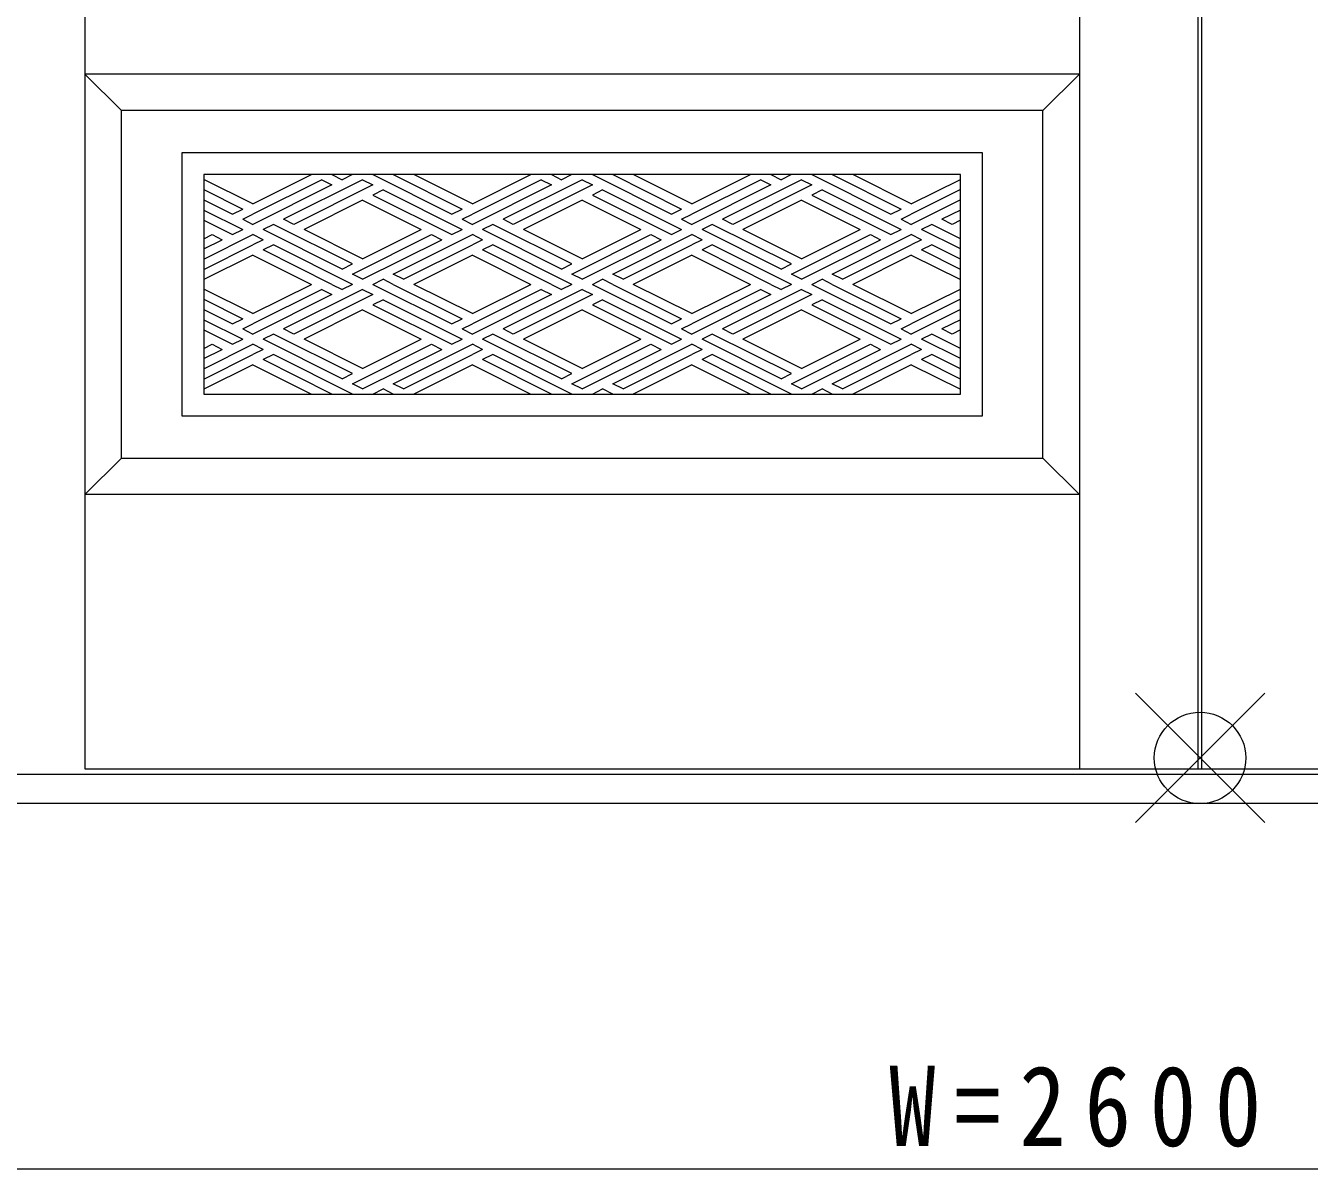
# Model space of a CAD drawing. Units: millimetres, scale not verified. Extents: x -13750 to 13750, y -10000 to 10000.
# Drawn here: x 5858 to 6560, y -1498 to -873 of the extents above; entities that cross this region are included whole.
import ezdxf

# ---------------------------------------------------------------- set-up
doc = ezdxf.new("R2010")
doc.units = ezdxf.units.MM
doc.header["$LTSCALE"] = 50
for name, color, linetype, lineweight in [('0-2_YKK_IN', 1, 'Continuous', 18), ('0-3_YKK_A1', 4, 'Continuous', 18), ('0-6_YKK_A2', 3, 'Continuous', 18), ('0-7_YKK_N1', 2, 'Continuous', 18)]:
    doc.layers.add(name, color=color, linetype=linetype, lineweight=lineweight)
doc.styles.add('ＭＳ ゴシック', font='')
doc.styles.get('ＭＳ ゴシック').set_extended_font_data('MS Gothic')

msp = doc.modelspace()

# ---------------------------------------------------------------- linework, layer by layer
at = {"layer": '0-2_YKK_IN'}
for p, q in [((6464.64, -1237.64), (6535.36, -1308.36)), ((6464.64, -1308.36), (6535.36, -1237.64))]:
    msp.add_line(p, q, dxfattribs=at)
msp.add_circle((6500, -1273), 25, dxfattribs=at)
at = {"layer": '0-3_YKK_A1'}
for p, q in [((5890.25, 617), (5890.25, -1279)), ((6434, 617), (6434, -1279)), ((6499, -1279), (6499, 617)), ((6501, -1279), (6501, 617)), ((6434, -899), (5890.25, -899)), ((5910.25, -919), (5890.25, -899)), ((6434, -899), (6414, -919)), ((6414, -919), (5910.25, -919)), ((6414, -1109), (6414, -919)), ((6381, -942), (5943.25, -942)), ((5943.25, -942), (5943.25, -1086)), ((6381, -1086), (6381, -942)), ((5955.25, -954), (5955.25, -1074)), ((5982.13, -970.03), (6014.17, -954)), ((6025.35, -954), (6030.94, -956.8)), ((6036.53, -954), (6030.94, -956.8)), ((6047.72, -954), (6090.94, -975.62)), ((6058.9, -954), (6096.53, -972.82)), ((6102.13, -970.03), (6070.08, -954)), ((6102.13, -970.03), (6134.17, -954)), ((6145.35, -954), (6150.94, -956.8)), ((6156.53, -954), (6150.94, -956.8)), ((6167.72, -954), (6210.94, -975.62)), ((6178.9, -954), (6216.53, -972.82)), ((6222.13, -970.03), (6190.08, -954)), ((6222.13, -970.03), (6254.17, -954)), ((6265.35, -954), (6270.94, -956.8)), ((6276.53, -954), (6270.94, -956.8)), ((6287.72, -954), (6330.94, -975.62)), ((6298.9, -954), (6336.53, -972.82)), ((6342.13, -970.03), (6310.08, -954)), ((6369, -1074), (6369, -954)), ((5982.13, -970.03), (5955.25, -956.59)), ((6019.76, -956.8), (5982.13, -975.62)), ((6025.35, -959.59), (5982.13, -981.21)), ((6042.13, -956.8), (5998.9, -978.41)), ((6047.72, -959.59), (6004.49, -981.21)), ((6019.76, -956.8), (6025.35, -959.59)), ((6042.13, -956.8), (6047.72, -959.59)), ((6139.76, -956.8), (6102.13, -975.62)), ((6145.35, -959.59), (6102.13, -981.21)), ((6162.13, -956.8), (6118.9, -978.41)), ((6167.72, -959.59), (6124.49, -981.21)), ((6139.76, -956.8), (6145.35, -959.59)), ((6162.13, -956.8), (6167.72, -959.59)), ((6259.76, -956.8), (6222.13, -975.62)), ((6265.35, -959.59), (6222.13, -981.21)), ((6282.13, -956.8), (6238.9, -978.41)), ((6287.72, -959.59), (6244.49, -981.21)), ((6259.76, -956.8), (6265.35, -959.59)), ((6282.13, -956.8), (6287.72, -959.59)), ((6342.13, -970.03), (6369, -956.59)), ((5955.25, -962.18), (5976.53, -972.82)), ((5955.25, -967.77), (5970.94, -975.62)), ((6042.13, -967.98), (6010.08, -984)), ((6042.13, -967.98), (6074.17, -984)), ((6053.31, -962.39), (6047.72, -965.18)), ((6047.72, -965.18), (6090.94, -986.8)), ((6053.31, -962.39), (6096.53, -984)), ((6162.13, -967.98), (6130.08, -984)), ((6162.13, -967.98), (6194.17, -984)), ((6173.31, -962.39), (6167.72, -965.18)), ((6167.72, -965.18), (6210.94, -986.8)), ((6173.31, -962.39), (6216.53, -984)), ((6282.13, -967.98), (6250.08, -984)), ((6282.13, -967.98), (6314.17, -984)), ((6293.31, -962.39), (6287.72, -965.18)), ((6287.72, -965.18), (6330.94, -986.8)), ((6293.31, -962.39), (6336.53, -984)), ((6369, -962.18), (6342.13, -975.62)), ((6369, -967.77), (6342.13, -981.21)), ((5955.25, -973.36), (5976.53, -984)), ((5970.94, -975.62), (5976.53, -972.82)), ((6090.94, -975.62), (6096.53, -972.82)), ((6210.94, -975.62), (6216.53, -972.82)), ((6330.94, -975.62), (6336.53, -972.82)), ((6369, -973.36), (6358.9, -978.41)), ((5955.25, -978.95), (5970.94, -986.8)), ((5976.53, -978.41), (5982.13, -975.62)), ((5976.53, -978.41), (5982.13, -981.21)), ((5993.31, -981.21), (5987.72, -984)), ((6036.53, -1002.82), (5993.31, -981.21)), ((6004.49, -981.21), (5998.9, -978.41)), ((6096.53, -978.41), (6102.13, -975.62)), ((6096.53, -978.41), (6102.13, -981.21)), ((6113.31, -981.21), (6107.72, -984)), ((6156.53, -1002.82), (6113.31, -981.21)), ((6124.49, -981.21), (6118.9, -978.41)), ((6216.53, -978.41), (6222.13, -975.62)), ((6216.53, -978.41), (6222.13, -981.21)), ((6233.31, -981.21), (6227.72, -984)), ((6276.53, -1002.82), (6233.31, -981.21)), ((6244.49, -981.21), (6238.9, -978.41)), ((6336.53, -978.41), (6342.13, -975.62)), ((6336.53, -978.41), (6342.13, -981.21)), ((6353.31, -981.21), (6347.72, -984)), ((6369, -989.05), (6353.31, -981.21)), ((6364.49, -981.21), (6358.9, -978.41)), ((6369, -978.95), (6364.49, -981.21)), ((5955.25, -989.05), (5959.76, -986.8)), ((5955.25, -1000.23), (5982.13, -986.8)), ((5955.25, -994.64), (5965.35, -989.59)), ((5959.76, -986.8), (5965.35, -989.59)), ((5970.94, -986.8), (5976.53, -984)), ((5987.72, -989.59), (5982.13, -986.8)), ((5987.72, -989.59), (5982.13, -992.39)), ((6030.94, -1005.62), (5987.72, -984)), ((6042.13, -1000.03), (6010.08, -984)), ((6036.53, -1008.41), (6079.76, -986.8)), ((6042.13, -1000.03), (6074.17, -984)), ((6042.13, -1011.21), (6085.35, -989.59)), ((6058.9, -1008.41), (6102.13, -986.8)), ((6079.76, -986.8), (6085.35, -989.59)), ((6090.94, -986.8), (6096.53, -984)), ((6107.72, -989.59), (6102.13, -986.8)), ((6107.72, -989.59), (6102.13, -992.39)), ((6150.94, -1005.62), (6107.72, -984)), ((6162.13, -1000.03), (6130.08, -984)), ((6156.53, -1008.41), (6199.76, -986.8)), ((6162.13, -1000.03), (6194.17, -984)), ((6162.13, -1011.21), (6205.35, -989.59)), ((6178.9, -1008.41), (6222.13, -986.8)), ((6199.76, -986.8), (6205.35, -989.59)), ((6210.94, -986.8), (6216.53, -984)), ((6227.72, -989.59), (6222.13, -986.8)), ((6227.72, -989.59), (6222.13, -992.39)), ((6270.94, -1005.62), (6227.72, -984)), ((6282.13, -1000.03), (6250.08, -984)), ((6276.53, -1008.41), (6319.76, -986.8)), ((6282.13, -1000.03), (6314.17, -984)), ((6282.13, -1011.21), (6325.35, -989.59)), ((6298.9, -1008.41), (6342.13, -986.8)), ((6319.76, -986.8), (6325.35, -989.59)), ((6330.94, -986.8), (6336.53, -984)), ((6347.72, -989.59), (6342.13, -986.8)), ((6347.72, -989.59), (6342.13, -992.39)), ((6369, -994.64), (6347.72, -984)), ((5955.25, -1005.82), (5982.13, -992.39)), ((5993.31, -992.39), (5987.72, -995.18)), ((6025.35, -1014), (5987.72, -995.18)), ((6036.53, -1014), (5993.31, -992.39)), ((6064.49, -1011.21), (6102.13, -992.39)), ((6113.31, -992.39), (6107.72, -995.18)), ((6145.35, -1014), (6107.72, -995.18)), ((6156.53, -1014), (6113.31, -992.39)), ((6184.49, -1011.21), (6222.13, -992.39)), ((6233.31, -992.39), (6227.72, -995.18)), ((6265.35, -1014), (6227.72, -995.18)), ((6276.53, -1014), (6233.31, -992.39)), ((6304.49, -1011.21), (6342.13, -992.39)), ((6353.31, -992.39), (6347.72, -995.18)), ((6369, -1005.82), (6347.72, -995.18)), ((6369, -1000.23), (6353.31, -992.39)), ((5982.13, -997.98), (5955.25, -1011.41)), ((5982.13, -997.98), (6014.17, -1014)), ((6030.94, -1005.62), (6036.53, -1002.82)), ((6102.13, -997.98), (6070.08, -1014)), ((6102.13, -997.98), (6134.17, -1014)), ((6150.94, -1005.62), (6156.53, -1002.82)), ((6222.13, -997.98), (6190.08, -1014)), ((6222.13, -997.98), (6254.17, -1014)), ((6270.94, -1005.62), (6276.53, -1002.82)), ((6342.13, -997.98), (6310.08, -1014)), ((6342.13, -997.98), (6369, -1011.41)), ((6042.13, -1011.21), (6036.53, -1008.41)), ((6064.49, -1011.21), (6058.9, -1008.41)), ((6162.13, -1011.21), (6156.53, -1008.41)), ((6184.49, -1011.21), (6178.9, -1008.41)), ((6282.13, -1011.21), (6276.53, -1008.41)), ((6304.49, -1011.21), (6298.9, -1008.41)), ((5982.13, -1030.03), (5955.25, -1016.59)), ((5982.13, -1030.03), (6014.17, -1014)), ((6019.76, -1016.8), (5982.13, -1035.62)), ((6042.13, -1016.8), (5998.9, -1038.41)), ((6019.76, -1016.8), (6025.35, -1019.59)), ((6025.35, -1014), (6030.94, -1016.8)), ((6036.53, -1014), (6030.94, -1016.8)), ((6042.13, -1016.8), (6047.72, -1019.59)), ((6047.72, -1014), (6053.31, -1011.21)), ((6047.72, -1014), (6090.94, -1035.62)), ((6058.9, -1014), (6053.31, -1011.21)), ((6058.9, -1014), (6096.53, -1032.82)), ((6102.13, -1030.03), (6070.08, -1014)), ((6102.13, -1030.03), (6134.17, -1014)), ((6139.76, -1016.8), (6102.13, -1035.62)), ((6162.13, -1016.8), (6118.9, -1038.41)), ((6139.76, -1016.8), (6145.35, -1019.59)), ((6145.35, -1014), (6150.94, -1016.8)), ((6156.53, -1014), (6150.94, -1016.8)), ((6162.13, -1016.8), (6167.72, -1019.59)), ((6167.72, -1014), (6173.31, -1011.21)), ((6167.72, -1014), (6210.94, -1035.62)), ((6178.9, -1014), (6173.31, -1011.21)), ((6178.9, -1014), (6216.53, -1032.82)), ((6222.13, -1030.03), (6190.08, -1014)), ((6222.13, -1030.03), (6254.17, -1014)), ((6259.76, -1016.8), (6222.13, -1035.62)), ((6282.13, -1016.8), (6238.9, -1038.41)), ((6259.76, -1016.8), (6265.35, -1019.59)), ((6265.35, -1014), (6270.94, -1016.8)), ((6276.53, -1014), (6270.94, -1016.8)), ((6282.13, -1016.8), (6287.72, -1019.59)), ((6287.72, -1014), (6293.31, -1011.21)), ((6287.72, -1014), (6330.94, -1035.62)), ((6298.9, -1014), (6293.31, -1011.21)), ((6298.9, -1014), (6336.53, -1032.82)), ((6342.13, -1030.03), (6310.08, -1014)), ((6342.13, -1030.03), (6369, -1016.59)), ((5955.25, -1022.18), (5976.53, -1032.82)), ((6025.35, -1019.59), (5982.13, -1041.21)), ((6047.72, -1019.59), (6004.49, -1041.21)), ((6053.31, -1022.39), (6047.72, -1025.18)), ((6053.31, -1022.39), (6096.53, -1044)), ((6145.35, -1019.59), (6102.13, -1041.21)), ((6167.72, -1019.59), (6124.49, -1041.21)), ((6173.31, -1022.39), (6167.72, -1025.18)), ((6173.31, -1022.39), (6216.53, -1044)), ((6265.35, -1019.59), (6222.13, -1041.21)), ((6287.72, -1019.59), (6244.49, -1041.21)), ((6293.31, -1022.39), (6287.72, -1025.18)), ((6293.31, -1022.39), (6336.53, -1044)), ((6369, -1022.18), (6342.13, -1035.62)), ((5955.25, -1027.77), (5970.94, -1035.62)), ((6042.13, -1027.98), (6010.08, -1044)), ((6042.13, -1027.98), (6074.17, -1044)), ((6047.72, -1025.18), (6090.94, -1046.8)), ((6162.13, -1027.98), (6130.08, -1044)), ((6162.13, -1027.98), (6194.17, -1044)), ((6167.72, -1025.18), (6210.94, -1046.8)), ((6282.13, -1027.98), (6250.08, -1044)), ((6282.13, -1027.98), (6314.17, -1044)), ((6287.72, -1025.18), (6330.94, -1046.8)), ((6369, -1027.77), (6342.13, -1041.21)), ((5955.25, -1033.36), (5976.53, -1044)), ((5970.94, -1035.62), (5976.53, -1032.82)), ((5976.53, -1038.41), (5982.13, -1035.62)), ((5976.53, -1038.41), (5982.13, -1041.21)), ((6004.49, -1041.21), (5998.9, -1038.41)), ((6090.94, -1035.62), (6096.53, -1032.82)), ((6096.53, -1038.41), (6102.13, -1035.62)), ((6096.53, -1038.41), (6102.13, -1041.21)), ((6124.49, -1041.21), (6118.9, -1038.41)), ((6210.94, -1035.62), (6216.53, -1032.82)), ((6216.53, -1038.41), (6222.13, -1035.62)), ((6216.53, -1038.41), (6222.13, -1041.21)), ((6244.49, -1041.21), (6238.9, -1038.41)), ((6330.94, -1035.62), (6336.53, -1032.82)), ((6336.53, -1038.41), (6342.13, -1035.62)), ((6336.53, -1038.41), (6342.13, -1041.21)), ((6369, -1033.36), (6358.9, -1038.41)), ((6364.49, -1041.21), (6358.9, -1038.41)), ((5955.25, -1038.95), (5970.94, -1046.8)), ((5970.94, -1046.8), (5976.53, -1044)), ((5993.31, -1041.21), (5987.72, -1044)), ((6030.94, -1065.62), (5987.72, -1044)), ((6036.53, -1062.82), (5993.31, -1041.21)), ((6042.13, -1060.03), (6010.08, -1044)), ((6042.13, -1060.03), (6074.17, -1044)), ((6090.94, -1046.8), (6096.53, -1044)), ((6113.31, -1041.21), (6107.72, -1044)), ((6150.94, -1065.62), (6107.72, -1044)), ((6156.53, -1062.82), (6113.31, -1041.21)), ((6162.13, -1060.03), (6130.08, -1044)), ((6162.13, -1060.03), (6194.17, -1044)), ((6210.94, -1046.8), (6216.53, -1044)), ((6233.31, -1041.21), (6227.72, -1044)), ((6270.94, -1065.62), (6227.72, -1044)), ((6276.53, -1062.82), (6233.31, -1041.21)), ((6282.13, -1060.03), (6250.08, -1044)), ((6282.13, -1060.03), (6314.17, -1044)), ((6330.94, -1046.8), (6336.53, -1044)), ((6353.31, -1041.21), (6347.72, -1044)), ((6369, -1054.64), (6347.72, -1044)), ((6369, -1049.05), (6353.31, -1041.21)), ((6369, -1038.95), (6364.49, -1041.21)), ((5955.25, -1060.23), (5982.13, -1046.8)), ((5955.25, -1049.05), (5959.76, -1046.8)), ((5955.25, -1054.64), (5965.35, -1049.59)), ((5955.25, -1065.82), (5982.13, -1052.39)), ((5959.76, -1046.8), (5965.35, -1049.59)), ((5987.72, -1049.59), (5982.13, -1046.8)), ((5987.72, -1049.59), (5982.13, -1052.39)), ((5993.31, -1052.39), (5987.72, -1055.18)), ((6036.53, -1074), (5993.31, -1052.39)), ((6036.53, -1068.41), (6079.76, -1046.8)), ((6042.13, -1071.21), (6085.35, -1049.59)), ((6058.9, -1068.41), (6102.13, -1046.8)), ((6064.49, -1071.21), (6102.13, -1052.39)), ((6079.76, -1046.8), (6085.35, -1049.59)), ((6107.72, -1049.59), (6102.13, -1046.8)), ((6107.72, -1049.59), (6102.13, -1052.39)), ((6113.31, -1052.39), (6107.72, -1055.18)), ((6156.53, -1074), (6113.31, -1052.39)), ((6156.53, -1068.41), (6199.76, -1046.8)), ((6162.13, -1071.21), (6205.35, -1049.59)), ((6178.9, -1068.41), (6222.13, -1046.8)), ((6184.49, -1071.21), (6222.13, -1052.39)), ((6199.76, -1046.8), (6205.35, -1049.59)), ((6227.72, -1049.59), (6222.13, -1046.8)), ((6227.72, -1049.59), (6222.13, -1052.39)), ((6233.31, -1052.39), (6227.72, -1055.18)), ((6276.53, -1074), (6233.31, -1052.39)), ((6276.53, -1068.41), (6319.76, -1046.8)), ((6282.13, -1071.21), (6325.35, -1049.59)), ((6298.9, -1068.41), (6342.13, -1046.8)), ((6304.49, -1071.21), (6342.13, -1052.39)), ((6319.76, -1046.8), (6325.35, -1049.59)), ((6347.72, -1049.59), (6342.13, -1046.8)), ((6347.72, -1049.59), (6342.13, -1052.39)), ((6353.31, -1052.39), (6347.72, -1055.18)), ((6369, -1060.23), (6353.31, -1052.39)), ((5982.13, -1057.98), (5955.25, -1071.41)), ((5982.13, -1057.98), (6014.17, -1074)), ((6025.35, -1074), (5987.72, -1055.18)), ((6102.13, -1057.98), (6070.08, -1074)), ((6102.13, -1057.98), (6134.17, -1074)), ((6145.35, -1074), (6107.72, -1055.18)), ((6222.13, -1057.98), (6190.08, -1074)), ((6222.13, -1057.98), (6254.17, -1074)), ((6265.35, -1074), (6227.72, -1055.18)), ((6342.13, -1057.98), (6310.08, -1074)), ((6342.13, -1057.98), (6369, -1071.41)), ((6369, -1065.82), (6347.72, -1055.18)), ((6030.94, -1065.62), (6036.53, -1062.82)), ((6150.94, -1065.62), (6156.53, -1062.82)), ((6270.94, -1065.62), (6276.53, -1062.82)), ((6042.13, -1071.21), (6036.53, -1068.41)), ((6047.72, -1074), (6053.31, -1071.21)), ((6058.9, -1074), (6053.31, -1071.21)), ((6064.49, -1071.21), (6058.9, -1068.41)), ((6162.13, -1071.21), (6156.53, -1068.41)), ((6167.72, -1074), (6173.31, -1071.21)), ((6178.9, -1074), (6173.31, -1071.21)), ((6184.49, -1071.21), (6178.9, -1068.41)), ((6282.13, -1071.21), (6276.53, -1068.41)), ((6287.72, -1074), (6293.31, -1071.21)), ((6298.9, -1074), (6293.31, -1071.21)), ((6304.49, -1071.21), (6298.9, -1068.41)), ((5955.25, -1074), (6369, -1074)), ((5943.25, -1086), (6381, -1086)), ((5910.25, -1109), (6414, -1109)), ((6414, -1109), (6434, -1129)), ((6434, -1129), (5890.25, -1129)), ((5890.25, -1279), (7109.5, -1279))]:
    msp.add_line(p, q, dxfattribs=at)
for points in [[(5890.25, -1129), (5910.25, -1109), (5910.25, -919)], [(6369, -954), (5955.25, -954), (5955.25, -1074)]]:
    msp.add_lwpolyline(points, dxfattribs=at)
at = {"layer": '0-6_YKK_A2'}
for p, q in [((7775, -1282), (5225, -1282)), ((7800, -1298), (5200, -1298))]:
    msp.add_line(p, q, dxfattribs=at)
at = {"layer": '0-7_YKK_N1'}
msp.add_line((7800, -1498), (5200, -1498), dxfattribs=at)

# ---------------------------------------------------------------- texts
at = {"layer": '0-7_YKK_N1', "color": 7, "insert": (6330, -1486), "char_height": 43.99, "attachment_point": 7, "style": 'ＭＳ ゴシック'}
msp.add_mtext('\\T1.4;\\W0.85;W=2600', dxfattribs=at)

doc.saveas('drawing.dxf')
